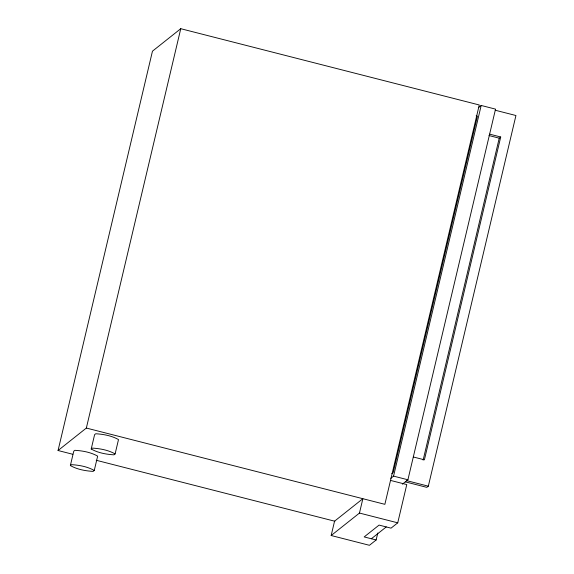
<?xml version="1.0" encoding="UTF-8"?>
<svg xmlns="http://www.w3.org/2000/svg" width="574" height="574" viewBox="0 0 574 574"><rect width="100%" height="100%" fill="white"/><g stroke="black" fill="none" stroke-linecap="round" stroke-linejoin="round"><path stroke-width="0.86" d="M58.06 450.518L152.462 51.172L180.76 28.7L479.268 104.977L384.867 504.331L86.351 428.053L58.06 450.518L72.812 454.292M70.358 465.579L73.752 451.229L74.9 450.317C82.713 450.784 90.771 452.247 97.652 456.129L94.258 470.472L93.11 471.39C85.296 470.924 77.232 469.453 70.358 465.579L71.506 464.66C79.32 465.127 87.384 466.597 94.258 470.472M86.351 428.053L180.76 28.7M91.209 449.019L94.602 434.669L95.75 433.757C103.564 434.224 111.621 435.695 118.502 439.569L115.109 453.919L113.961 454.83C106.147 454.364 98.082 452.893 91.209 449.019L92.357 448.107C100.17 448.574 108.235 450.045 115.109 453.919M331.169 535.52L334.563 521.17L362.861 498.706L359.468 513.056L331.169 535.52L369.441 545.3L376.142 539.976L377.785 533.024M390.801 478.314L393.563 476.119L481.184 105.465L495.534 109.132L407.913 479.785L402.388 484.169M376.142 539.976L364.181 536.92L379.077 525.095L391.038 528.152L397.739 522.828L406.779 484.571L390.521 480.416M423.124 460.126L499.236 138.169L500.722 136.985L489.615 134.151M500.722 136.985L424.408 459.817L413.302 456.976M405.309 481.859L426.834 487.355L428.326 486.178L515.94 115.517L495.276 110.237M478.422 107.654L481.184 105.465M391.834 473.607L393.204 472.517L477.432 116.213L476.155 115.883M371.356 538.756L386.252 526.932M488.983 135.55L499.236 138.169M393.563 476.119L407.913 479.785M406.794 480.675L428.326 486.178M359.468 513.056L397.739 522.828M96.238 460.276L334.872 521.249"/></g></svg>
